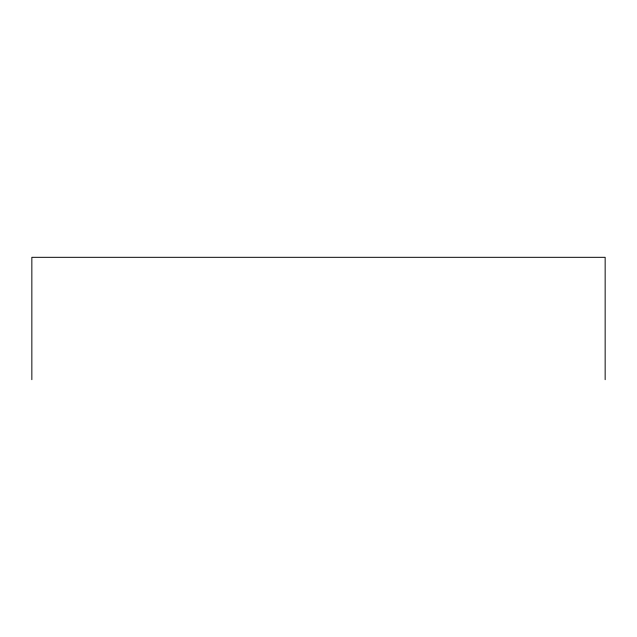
<?xml version="1.0" encoding="UTF-8"?>
<svg xmlns="http://www.w3.org/2000/svg" width="637" height="637" viewBox="0 0 637 637"><rect width="100%" height="100%" fill="white"/><g stroke="black" fill="none" stroke-linecap="round" stroke-linejoin="round"><path stroke-width="0.96" d="M605.15 379.684L605.15 257.316L31.85 257.316L31.85 379.684"/></g></svg>
